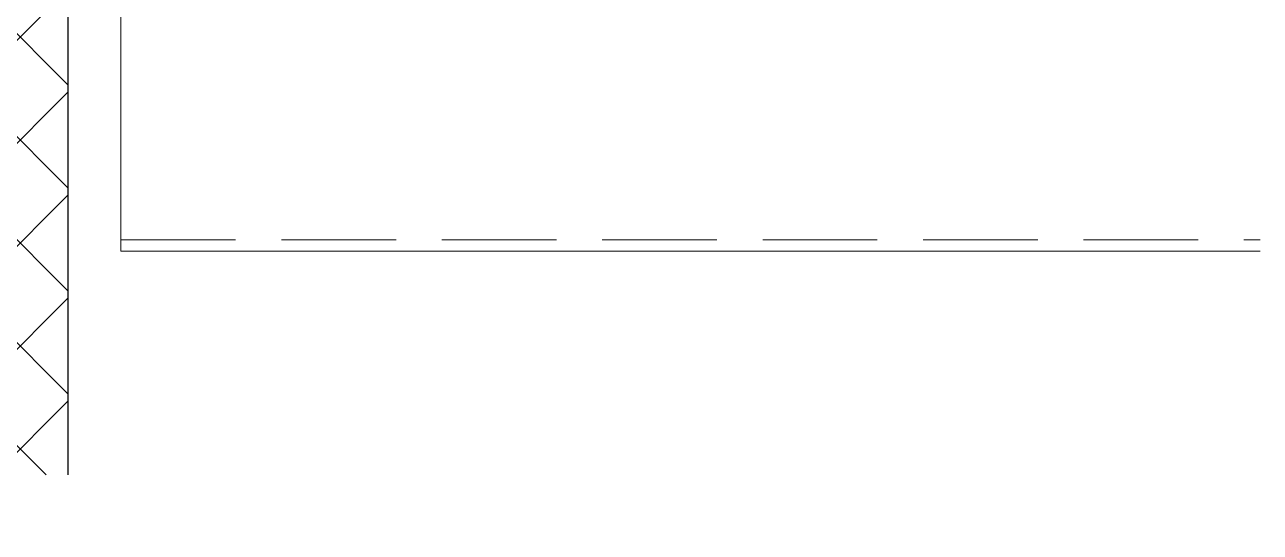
# Model space of a CAD drawing. Header units: millimetres. Extents: x -351329 to 406471, y -253833 to 111767.
# Drawn here: x -229455 to -228916, y -188933 to -188712 of the extents above; entities that cross this region are included whole.
import ezdxf

# ---------------------------------------------------------------- set-up
doc = ezdxf.new("R2010")
doc.units = ezdxf.units.MM
doc.linetypes.add('GOST2.303 4', pattern=[7, 5, -2, 0])
doc.layers.add('_Сендвичи', color=230, linetype='Continuous', lineweight=30)
doc.layers.add('тонкие', color=221, linetype='Continuous', lineweight=13)

msp = doc.modelspace()

# ---------------------------------------------------------------- hatches: boundary and pattern name
at = {"layer": 'тонкие', "ltscale": 10}
h = msp.add_hatch(dxfattribs=at)
h.set_pattern_fill('ANSI37', color=256, scale=10, angle=-90)
h.set_pattern_definition([(315, (-211227.003, -173316.17), (22.45064, 22.45064), []), (45, (-211227.003, -173316.17), (-22.45064, 22.45064), [])])
h.paths.add_polyline_path([(-229576.07, -188908.23), (-229518.57, -188908.23), (-229512.32, -188883.23), (-229499.82, -188933.23), (-229493.57, -188908.23), (-229436.07, -188908.23), (-229436.07, -188054.23), (-229493.57, -188054.23), (-229499.82, -188079.23), (-229512.32, -188029.23), (-229518.57, -188054.23), (-229576.07, -188054.23)])

# ---------------------------------------------------------------- linework, layer by layer
at = {"layer": '_Сендвичи', "ltscale": 10}
msp.add_lwpolyline([(-229436.07, -188054.23), (-229436.07, -188908.23)], dxfattribs=at)
at = {"layer": 'тонкие', "ltscale": 10}
for p, q in [((-229412.91, -188630.67), (-229412.91, -188810.67)), ((-229412.91, -188810.67), (-228915.77, -188810.67))]:
    msp.add_line(p, q, dxfattribs=at)
at = {"layer": 'тонкие', "linetype": 'GOST2.303 4', "ltscale": 10}
msp.add_line((-229412.91, -188805.67), (-228915.77, -188805.67), dxfattribs=at)

doc.saveas('drawing.dxf')
